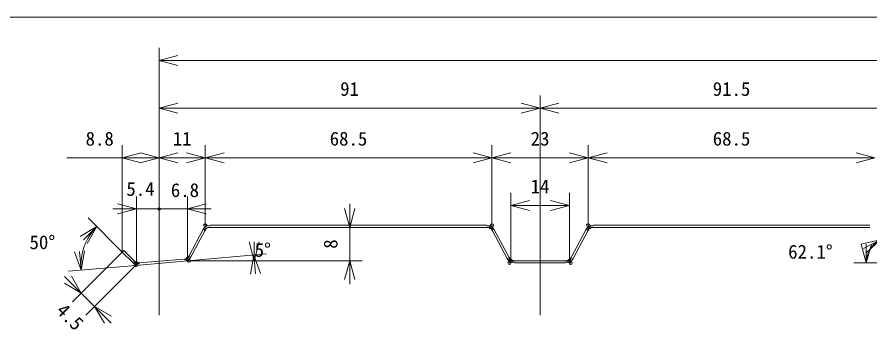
# Model space of a CAD drawing. Units: millimetres on the paper, with parts at other scales. Extents: x -208 to 189, y -184 to 139.
# Drawn here: x -135.6 to 0.2, y 89.6 to 139.4 of the extents above; entities that cross this region are included whole.
import ezdxf
from ezdxf.enums import TextEntityAlignment as Align

# ---------------------------------------------------------------- set-up
doc = ezdxf.new("R2010")
doc.units = ezdxf.units.MM
doc.header["$PDMODE"] = 32
doc.header["$PDSIZE"] = 0.5
for name, color, linetype, lineweight in [('0-0_寸法', 7, 'Continuous', 18), ('0-1_通り', 7, 'Continuous', 18), ('1-1', 7, 'Continuous', 18), ('F-F', 5, 'Continuous', 18)]:
    doc.layers.add(name, color=color, linetype=linetype, lineweight=lineweight)
doc.styles.add('ＭＳ ゴシック', font='')
doc.styles.get('ＭＳ ゴシック').set_extended_font_data('MS Gothic')

# ---------------------------------------------------------------- blocks, each defined once
blk = doc.blocks.new('_OPEN30')
at = {"layer": '0-0_寸法'}
blk.add_line((0, 0), (-0.5, 0), dxfattribs=at)
blk.add_lwpolyline([(-0.5, 0.134), (0, 0), (-0.5, -0.134)], dxfattribs=at)
blk = doc.blocks.new('D6(1)')
at = {"layer": '0-1_通り', "color": 3}
blk.add_line((155.3401, 165.4355), (150.1016, 165.4355), dxfattribs=at)
for start, end in [(117.89727, 148.94864), (148.94864, 180)]:
    blk.add_arc((154.7381, 165.4355), 3.1364, start, end, dxfattribs=at)
at = {"layer": '0-1_通り', "xscale": 4.5, "yscale": 4.5}
for p, rotation in [((153.2706, 168.2075), 27.89727), ((151.6016, 165.4355), 270)]:
    blk.add_blockref('_OPEN30', p, dxfattribs=dict(at, rotation=rotation))
at = {"layer": '0-1_通り', "style": 'ＭＳ ゴシック'}
blk.add_text('62.1%%d', height=1.65, dxfattribs=at).set_placement((142.2728, 165.4609), align=Align.BOTTOM_LEFT)
blk = doc.blocks.new('D15(1)')
at = {"layer": '0-1_通り', "color": 3}
for p, q in [((109.1386, 165.6855), (109.1386, 173.8004)), ((116.1386, 165.6855), (116.1386, 173.8004)), ((109.1386, 172.3004), (112.6386, 172.3004)), ((116.1386, 172.3004), (112.6386, 172.3004))]:
    blk.add_line(p, q, dxfattribs=at)
at = {"layer": '0-1_通り', "xscale": 4.5, "yscale": 4.5, "rotation": 180}
blk.add_blockref('_OPEN30', (109.1386, 172.3004), dxfattribs=at)
at = {"layer": '0-1_通り', "xscale": 4.5, "yscale": 4.5}
blk.add_blockref('_OPEN30', (116.1386, 172.3004), dxfattribs=at)
at = {"layer": '0-1_通り', "style": 'ＭＳ ゴシック'}
blk.add_text('14', height=1.65, dxfattribs=at).set_placement((111.5136, 173.2647), align=Align.BOTTOM_LEFT)
blk = doc.blocks.new('D16(1)')
at = {"layer": '0-1_通り', "color": 3}
for p, q in [((67.1386, 173.5877), (67.1386, 185.4339)), ((67.1386, 183.9339), (89.8886, 183.9339)), ((112.6386, 183.9339), (89.8886, 183.9339))]:
    blk.add_line(p, q, dxfattribs=at)
at = {"layer": '0-1_通り', "xscale": 4.5, "yscale": 4.5, "rotation": 180}
blk.add_blockref('_OPEN30', (67.1386, 183.9339), dxfattribs=at)
at = {"layer": '0-1_通り', "xscale": 4.5, "yscale": 4.5}
blk.add_blockref('_OPEN30', (112.6386, 183.9339), dxfattribs=at)
at = {"layer": '0-1_通り', "style": 'ＭＳ ゴシック'}
blk.add_text('91', height=1.65, dxfattribs=at).set_placement((88.7636, 184.8982), align=Align.BOTTOM_LEFT)
blk = doc.blocks.new('D17(1)')
at = {"layer": '0-1_通り', "color": 3}
for p, q in [((112.6386, 173.5877), (112.6386, 185.4339)), ((112.6386, 183.9339), (135.5136, 183.9339)), ((158.3886, 183.9339), (135.5136, 183.9339))]:
    blk.add_line(p, q, dxfattribs=at)
at = {"layer": '0-1_通り', "xscale": 4.5, "yscale": 4.5, "rotation": 180}
blk.add_blockref('_OPEN30', (112.6386, 183.9339), dxfattribs=at)
at = {"layer": '0-1_通り', "xscale": 4.5, "yscale": 4.5}
blk.add_blockref('_OPEN30', (158.3886, 183.9339), dxfattribs=at)
at = {"layer": '0-1_通り', "style": 'ＭＳ ゴシック'}
blk.add_text('91.5', height=1.65, dxfattribs=at).set_placement((133.2636, 184.8982), align=Align.BOTTOM_LEFT)
blk = doc.blocks.new('D20(1)')
at = {"layer": '0-1_通り', "color": 3}
for p, q in [((67.1386, 173.5877), (67.1386, 191.1264)), ((67.1386, 189.6264), (158.3886, 189.6264))]:
    blk.add_line(p, q, dxfattribs=at)
at = {"layer": '0-1_通り', "xscale": 4.5, "yscale": 4.5, "rotation": 180}
blk.add_blockref('_OPEN30', (67.1386, 189.6264), dxfattribs=at)
blk = doc.blocks.new('D21')
at = {"layer": '0-1_通り', "color": 3}
for p, q in [((64.4237, 165.4088), (64.4237, 173.3891)), ((61.6112, 171.8891), (65.7811, 171.8891)), ((67.1386, 171.8891), (65.7811, 171.8891))]:
    blk.add_line(p, q, dxfattribs=at)
at = {"layer": '0-1_通り', "xscale": 4.5, "yscale": 4.5}
blk.add_blockref('_OPEN30', (64.4237, 171.8891), dxfattribs=at)
at = {"layer": '0-1_通り', "style": 'ＭＳ ゴシック'}
blk.add_text('5.4', height=1.65, dxfattribs=at).set_placement((63.2248, 172.9592), align=Align.BOTTOM_LEFT)
blk = doc.blocks.new('_DOT')
at = {"layer": '0-0_寸法'}
blk.add_line((-0.25, 0), (-0.5, 0), dxfattribs=at)
blk.add_circle((0, 0), 0.125, dxfattribs=at)
blk.add_circle((0, 0), 0.125, dxfattribs=at)
blk = doc.blocks.new('D22')
at = {"layer": '0-1_通り', "color": 3}
for p, q in [((67.1386, 173.5877), (67.1386, 170.3891)), ((70.5247, 165.9426), (70.5247, 173.3891)), ((67.1386, 171.8891), (68.8316, 171.8891)), ((73.3372, 171.8891), (68.8316, 171.8891))]:
    blk.add_line(p, q, dxfattribs=at)
at = {"layer": '0-1_通り', "rotation": 180}
for name, p, xscale, yscale in [('_OPEN30', (70.5247, 171.8891), 4.5, 4.5), ('_DOT', (67.1386, 171.8891), 1.2, 1.2)]:
    blk.add_blockref(name, p, dxfattribs=dict(at, xscale=xscale, yscale=yscale))
at = {"layer": '0-1_通り', "style": 'ＭＳ ゴシック'}
blk.add_text('6.8', height=1.65, dxfattribs=at).set_placement((68.5352, 172.8124), align=Align.BOTTOM_LEFT)
blk = doc.blocks.new('D23')
at = {"layer": '0-1_通り', "color": 3}
for p, q in [((62.7383, 166.7406), (62.7383, 179.4939)), ((56.1082, 177.9939), (64.9385, 177.9939)), ((67.1386, 177.9939), (64.9385, 177.9939))]:
    blk.add_line(p, q, dxfattribs=at)
at = {"layer": '0-1_通り', "xscale": 4.5, "yscale": 4.5, "rotation": 180}
blk.add_blockref('_OPEN30', (62.7383, 177.9939), dxfattribs=at)
at = {"layer": '0-1_通り', "xscale": 4.5, "yscale": 4.5}
blk.add_blockref('_OPEN30', (67.1386, 177.9939), dxfattribs=at)
at = {"layer": '0-1_通り', "style": 'ＭＳ ゴシック'}
blk.add_text('8.8', height=1.65, dxfattribs=at).set_placement((58.3582, 178.9547), align=Align.BOTTOM_LEFT)
blk = doc.blocks.new('D24')
at = {"layer": '0-1_通り', "color": 3}
for p, q in [((67.1386, 173.5877), (67.1386, 179.4939)), ((67.1386, 177.9939), (69.8886, 177.9939)), ((72.6386, 177.9939), (69.8886, 177.9939))]:
    blk.add_line(p, q, dxfattribs=at)
at = {"layer": '0-1_通り', "xscale": 4.5, "yscale": 4.5, "rotation": 180}
blk.add_blockref('_OPEN30', (67.1386, 177.9939), dxfattribs=at)
at = {"layer": '0-1_通り', "xscale": 4.5, "yscale": 4.5}
blk.add_blockref('_OPEN30', (72.6386, 177.9939), dxfattribs=at)
at = {"layer": '0-1_通り', "style": 'ＭＳ ゴシック'}
blk.add_text('11', height=1.65, dxfattribs=at).set_placement((68.7636, 178.9582), align=Align.BOTTOM_LEFT)
blk = doc.blocks.new('D25')
at = {"layer": '0-1_通り', "color": 3}
for p, q in [((72.6386, 169.9355), (72.6386, 179.4939)), ((72.6386, 177.9939), (89.7636, 177.9939)), ((106.8886, 177.9939), (89.7636, 177.9939))]:
    blk.add_line(p, q, dxfattribs=at)
at = {"layer": '0-1_通り', "xscale": 4.5, "yscale": 4.5, "rotation": 180}
blk.add_blockref('_OPEN30', (72.6386, 177.9939), dxfattribs=at)
at = {"layer": '0-1_通り', "xscale": 4.5, "yscale": 4.5}
blk.add_blockref('_OPEN30', (106.8886, 177.9939), dxfattribs=at)
at = {"layer": '0-1_通り', "style": 'ＭＳ ゴシック'}
blk.add_text('68.5', height=1.65, dxfattribs=at).set_placement((87.5136, 178.9582), align=Align.BOTTOM_LEFT)
blk = doc.blocks.new('D26')
at = {"layer": '0-1_通り', "color": 3}
for p, q in [((106.8886, 169.9355), (106.8886, 179.4939)), ((106.8886, 177.9939), (112.6386, 177.9939)), ((118.3886, 177.9939), (112.6386, 177.9939))]:
    blk.add_line(p, q, dxfattribs=at)
at = {"layer": '0-1_通り', "xscale": 4.5, "yscale": 4.5, "rotation": 180}
blk.add_blockref('_OPEN30', (106.8886, 177.9939), dxfattribs=at)
at = {"layer": '0-1_通り', "xscale": 4.5, "yscale": 4.5}
blk.add_blockref('_OPEN30', (118.3886, 177.9939), dxfattribs=at)
at = {"layer": '0-1_通り', "style": 'ＭＳ ゴシック'}
blk.add_text('23', height=1.65, dxfattribs=at).set_placement((111.5136, 178.9582), align=Align.BOTTOM_LEFT)
blk = doc.blocks.new('D27')
at = {"layer": '0-1_通り', "color": 3}
for p, q in [((118.3886, 169.9355), (118.3886, 179.4939)), ((118.3886, 177.9939), (135.5136, 177.9939)), ((152.6386, 177.9939), (135.5136, 177.9939))]:
    blk.add_line(p, q, dxfattribs=at)
at = {"layer": '0-1_通り', "xscale": 4.5, "yscale": 4.5, "rotation": 180}
blk.add_blockref('_OPEN30', (118.3886, 177.9939), dxfattribs=at)
at = {"layer": '0-1_通り', "xscale": 4.5, "yscale": 4.5}
blk.add_blockref('_OPEN30', (152.6386, 177.9939), dxfattribs=at)
at = {"layer": '0-1_通り', "style": 'ＭＳ ゴシック'}
blk.add_text('68.5', height=1.65, dxfattribs=at).set_placement((133.2636, 178.9582), align=Align.BOTTOM_LEFT)
blk = doc.blocks.new('D35')
at = {"layer": '0-1_通り', "color": 3}
for p, q in [((62.7383, 166.7406), (58.6477, 170.8312)), ((64.7938, 165.1903), (56.3249, 164.4493))]:
    blk.add_line(p, q, dxfattribs=at)
for start, end in [(135, 160), (160, 185)]:
    blk.add_arc((64.3293, 165.1496), 6.535, start, end, dxfattribs=at)
at = {"layer": '0-1_通り', "xscale": 4.5, "yscale": 4.5}
for p, rotation in [((59.7084, 169.7706), 45), ((57.8192, 164.5801), 275)]:
    blk.add_blockref('_OPEN30', p, dxfattribs=dict(at, rotation=rotation))
at = {"layer": '0-1_通り', "style": 'ＭＳ ゴシック'}
blk.add_text('50%%d', height=1.65, dxfattribs=at).set_placement((51.6573, 166.5895), align=Align.BOTTOM_LEFT)
blk = doc.blocks.new('D36')
at = {"layer": '0-1_通り', "color": 3}
for p, q in [((62.7383, 166.7406), (56.7787, 160.781)), ((64.3293, 165.1496), (58.3697, 159.19)), ((55.8506, 163.8304), (58.6348, 161.0461)), ((61.4191, 158.2619), (58.6348, 161.0461))]:
    blk.add_line(p, q, dxfattribs=at)
at = {"layer": '0-1_通り', "xscale": 4.5, "yscale": 4.5}
for p, rotation in [((57.8393, 161.8416), 315), ((59.4303, 160.2506), 135)]:
    blk.add_blockref('_OPEN30', p, dxfattribs=dict(at, rotation=rotation))
at = {"layer": '0-1_通り', "style": 'ＭＳ ゴシック'}
blk.add_text('4.5', height=1.65, rotation=315, dxfattribs=at).set_placement((54.3814, 159.2549), align=Align.BOTTOM_LEFT)
blk = doc.blocks.new('D37')
at = {"layer": '0-1_通り', "color": 3}
for p, q in [((70.1399, 165.658), (79.9435, 166.5157)), ((70.682, 165.7054), (79.9789, 165.7054))]:
    blk.add_line(p, q, dxfattribs=at)
for start, end in [(2.5, 5.05293), (0, 2.5)]:
    blk.add_arc((70.682, 165.7054), 7.7969, start, end, dxfattribs=at)
at = {"layer": '0-1_通り', "xscale": 4.5, "yscale": 4.5}
for p, rotation in [((78.4789, 165.7054), 270), ((78.4492, 166.3849), 95)]:
    blk.add_blockref('_OPEN30', p, dxfattribs=dict(at, rotation=rotation))
at = {"layer": '0-1_通り', "style": 'ＭＳ ゴシック'}
blk.add_text('5%%d', height=1.65, dxfattribs=at).set_placement((78.5437, 165.6734), align=Align.BOTTOM_LEFT)
blk = doc.blocks.new('D38')
at = {"layer": '0-1_通り', "color": 3}
for p, q in [((89.9003, 172.498), (89.9003, 167.6955)), ((73.2407, 169.6855), (91.4003, 169.6855)), ((89.9003, 162.8929), (89.9003, 167.6955)), ((70.682, 165.7054), (91.4003, 165.7054))]:
    blk.add_line(p, q, dxfattribs=at)
at = {"layer": '0-1_通り', "xscale": 4.5, "yscale": 4.5}
for p, rotation in [((89.9003, 169.6855), 270), ((89.9003, 165.7054), 90)]:
    blk.add_blockref('_OPEN30', p, dxfattribs=dict(at, rotation=rotation))
at = {"layer": '0-1_通り', "style": 'ＭＳ ゴシック'}
blk.add_text('8', height=1.65, rotation=90, dxfattribs=at).set_placement((88.936, 167.133), align=Align.BOTTOM_LEFT)

msp = doc.modelspace()

# ---------------------------------------------------------------- linework, layer by layer
at = {"layer": '1-1', "color": 3}
for p, q in [((-113.011, 111.151), (-113.011, 91.981)), ((-52.345, 111.151), (-52.345, 91.981))]:
    msp.add_line(p, q, dxfattribs=at)
at = {"layer": '1-1'}
for p, q in [((-60.814, 106.282), (-104.875, 106.282)), ((-104.875, 105.948), (-60.814, 105.948)), ((0.186, 106.282), (-43.875, 106.282)), ((-43.875, 105.948), (0.186, 105.948)), ((-106.054, 105.572), (-108.242, 101.439)), ((-105.759, 105.416), (-107.948, 101.283)), ((-57.588, 100.991), (-59.93, 105.416)), ((-57.293, 101.147), (-59.636, 105.572)), ((-47.396, 101.147), (-45.054, 105.572)), ((-47.102, 100.991), (-44.759, 105.416)), ((-118.879, 102.022), (-118.643, 102.257)), ((-117.197, 100.34), (-118.879, 102.022)), ((-116.961, 100.576), (-118.643, 102.257)), ((-109.039, 100.91), (-116.167, 100.287)), ((-109.01, 100.578), (-116.138, 99.955)), ((-56.409, 100.615), (-52.345, 100.615)), ((-52.345, 100.615), (-48.28, 100.615)), ((-52.345, 100.282), (-56.409, 100.282)), ((-52.345, 100.282), (-48.28, 100.282))]:
    msp.add_line(p, q, dxfattribs=at)
for centre, radius, start, end in [((-104.875, 104.948), 1.333, 90, 152.10273), ((-104.875, 104.948), 1, 90, 152.10273), ((-60.814, 104.948), 1.333, 27.89727, 90), ((-60.814, 104.948), 1, 27.89727, 90), ((-43.875, 104.948), 1.333, 90, 152.10273), ((-43.875, 104.948), 1, 90, 152.10273), ((-116.254, 101.283), 1, 225, 275), ((-109.126, 101.906), 1, 275, 332.10273), ((-109.126, 101.906), 1.333, 275, 332.10273), ((-56.409, 101.615), 1.333, 207.89727, 270), ((-56.409, 101.615), 1, 207.89727, 270), ((-48.28, 101.615), 1, 270, 332.10273), ((-48.28, 101.615), 1.333, 270, 332.10273), ((-116.254, 101.283), 1.333, 225, 275)]:
    msp.add_arc(centre, radius, start, end, dxfattribs=at)
at = {"layer": '1-1', "color": 1}
for centre, start, end in [((-104.875, 104.948), 90, 152.10273), ((-60.814, 104.948), 27.89727, 90), ((-43.875, 104.948), 90, 152.10273), ((-116.254, 101.283), 225, 275), ((-109.126, 101.906), 275, 332.10273), ((-56.409, 101.615), 207.89727, 270), ((-48.28, 101.615), 270, 332.10273)]:
    msp.add_arc(centre, 1.083, start, end, dxfattribs=at)
for p in [(-105.678, 106.282), (-108.497, 100.958), (-108.287, 100.641), (-116.757, 99.9), (-116.631, 100.246)]:
    msp.add_point(p, dxfattribs=at)
at = {"layer": '1-1'}
for p in [(-60.212, 105.948), (-60.011, 106.282), (-44.678, 106.282), (-44.477, 105.948), (-57.212, 100.282), (-57.011, 100.615), (-47.678, 100.615), (-47.477, 100.282)]:
    msp.add_point(p, dxfattribs=at)
at = {"layer": 'F-F', "color": 7}
msp.add_line((-208.437, 139.439), (189.163, 139.439), dxfattribs=at)

# ---------------------------------------------------------------- block references
at = {"layer": '1-1', "xscale": 1.333333, "yscale": 1.333333}
for name in ['D20(1)', 'D16(1)', 'D17(1)', 'D23', 'D24', 'D25', 'D26', 'D27', 'D21', 'D22', 'D15(1)', 'D38', 'D35', 'D6(1)', 'D37', 'D36']:
    msp.add_blockref(name, (-202.53, -120.299), dxfattribs=at)

doc.saveas('drawing.dxf')
